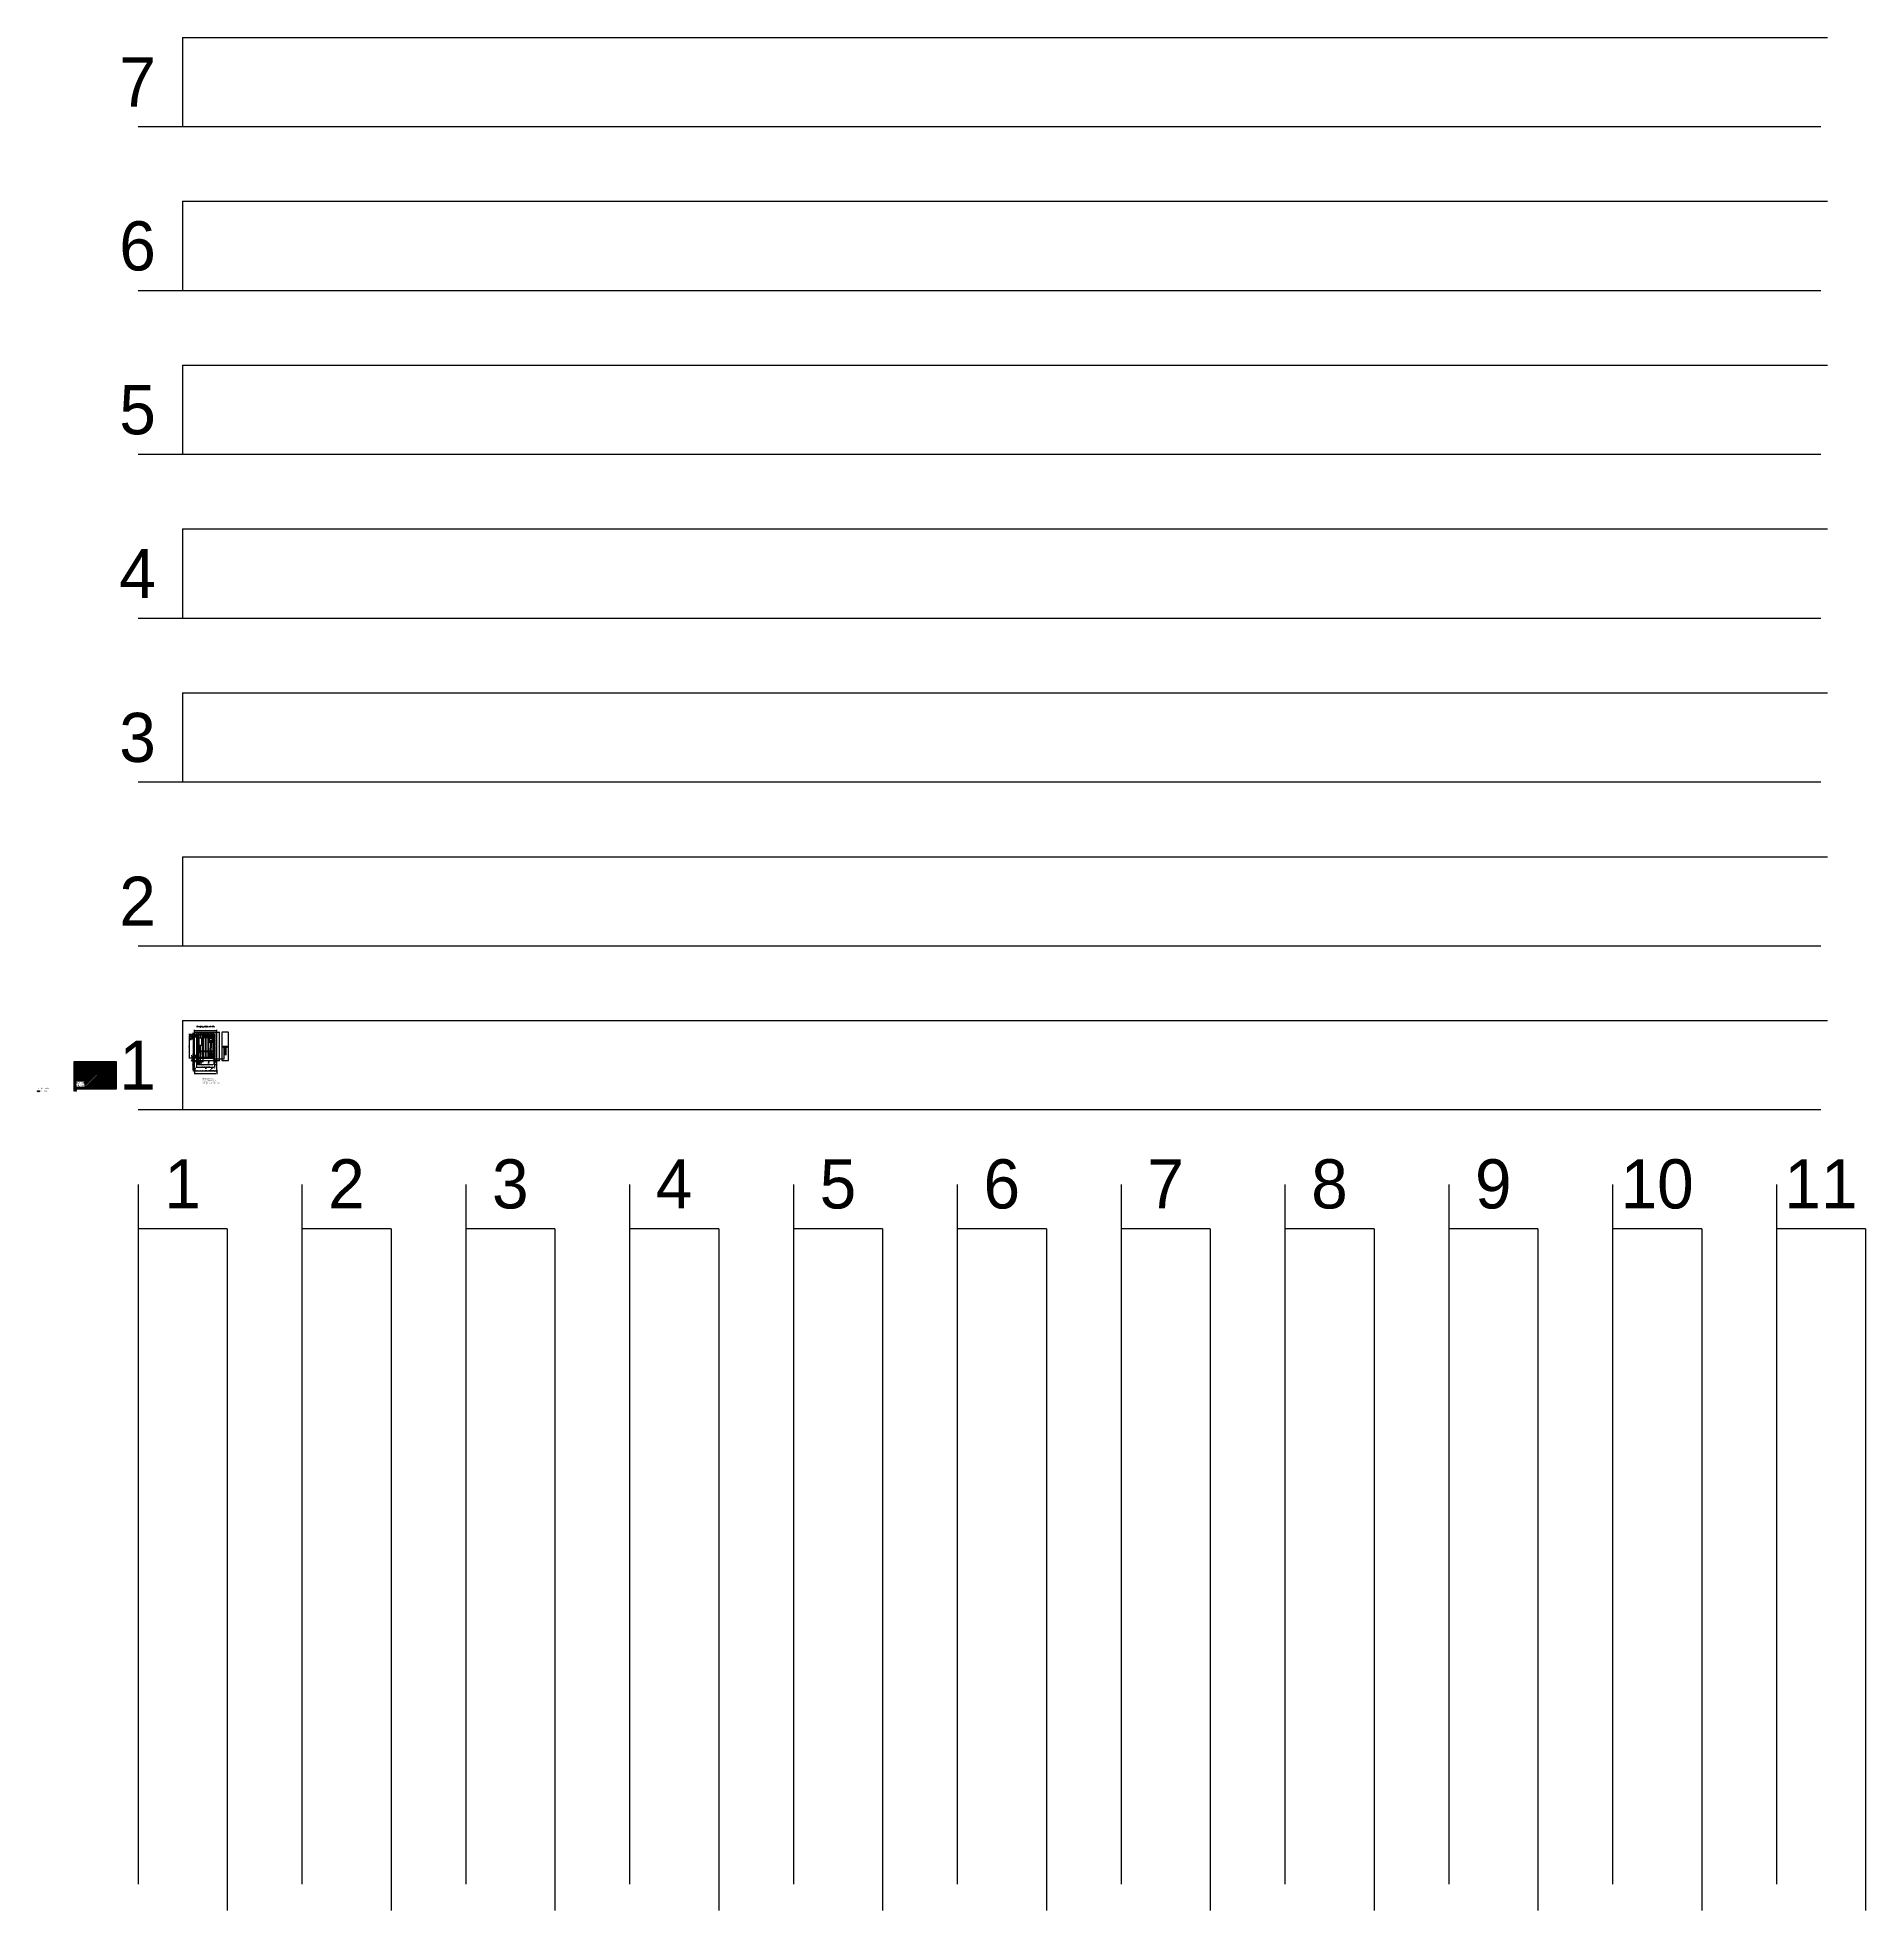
# Model space of a CAD drawing. Header units: millimetres. Extents: x -443 to 5136, y -2580 to 8636.
# Drawn here: x -443 to 5136, y -2580 to 3136 of the extents above; entities that cross this region are included whole.
import ezdxf
from ezdxf.enums import TextEntityAlignment as Align

# ---------------------------------------------------------------- set-up
doc = ezdxf.new("R2010")
doc.units = ezdxf.units.MM
doc.linetypes.add('DOT2', pattern=[3.125, 0, -3.125])
doc.linetypes.add('HIDDEN2', pattern=[4.6875, 3.125, -1.5625])
for name, color, linetype in [('13c', 9, 'Continuous'), ('18c', 1, 'Continuous'), ('25c', 7, 'Continuous'), ('35c', 2, 'Continuous'), ('50c', 3, 'Continuous'), ('70c', 4, 'Continuous'), ('BUITEN DIENST', 220, 'Continuous')]:
    doc.layers.add(name, color=color, linetype=linetype)
doc.layers.add('noprint', color=40, linetype='Continuous', plot=False)
doc.layers.add('VPframe', color=30, linetype='Continuous', plot=False)
doc.styles.add('ISO', font='isoplus')
doc.styles.add('ISO2S', font='isoplus', dxfattribs={"oblique": 15, "height": 2})
doc.styles.add('isoplus', font='isoplus.shx')
doc.styles.add('ITALICT', font='italict', dxfattribs={"width": 0.8})
doc.styles.add('MONO_8', font='monotxt', dxfattribs={"width": 0.8})
doc.styles.get("Standard").update_dxf_attribs({"font": 'isoplus.shx'})
doc.dimstyles.new('ISO-25', dxfattribs={"dimtxt": 2.5, "dimasz": 2.5, "dimexe": 1.25, "dimexo": 0.625, "dimtad": 1, "dimtxsty": 'Standard', "dimcen": 2.5, "dimadec": 0, "dimazin": 0, "dimtfac": 1, "dimtmove": 0, "dimatfit": 3, "dimfxl": 1, "dimarcsym": 0})

# ---------------------------------------------------------------- blocks, each defined once
blk = doc.blocks.new('knooppunt')
at = {"linetype": 'Continuous', "const_width": 0.7}
blk.add_lwpolyline([(-0.35, 0, 1), (0.35, 0, 1)], format="xyb", close=True, dxfattribs=at)
blk = doc.blocks.new('zekering')
at = {"color": 7, "linetype": 'Continuous'}
blk.add_lwpolyline([(3, -1), (-3, -1), (-3, 1), (3, 1)], close=True, dxfattribs=at)
at = {"color": 7, "style": 'isoplus', "oblique": 15}
blk.add_attdef('SNAME', text='', height=1.8, dxfattribs=at).set_placement((0, 2.5), align=Align.MIDDLE)
at = {"color": 7, "style": 'isoplus'}
blk.add_attdef('W', text='', height=1.8, dxfattribs=at).set_placement((0, -2.5), align=Align.MIDDLE)
blk = doc.blocks.new('paginalayout')
at = {"layer": 'BUITEN DIENST', "linetype": 'Continuous'}
h = blk.add_hatch(dxfattribs=at)
h.set_pattern_fill('ANSI31', color=256, scale=25)
h.set_pattern_definition([(45, (0, 0), (-2.20971, 2.20971), [])])
h.paths.add_polyline_path([(-332, -72), (-202, -72), (-202, 10), (-332, 10)])
h.paths.add_polyline_path([(-326, -48), (-298, -48), (-298, -68), (-326, -68)], flags=16)
at = {"layer": '13c', "linetype": 'Continuous'}
blk.add_line((-332, -72), (-332, -80), dxfattribs=at)
at = {"layer": '18c', "linetype": 'HIDDEN2'}
blk.add_line((-332, -72), (-330, -80), dxfattribs=at)
at = {"layer": '25c', "linetype": 'Continuous'}
blk.add_line((-332, -72), (-328, -80), dxfattribs=at)
at = {"layer": '35c'}
blk.add_line((-332, -72), (-324, -76), dxfattribs=at)
at = {"layer": '50c'}
blk.add_line((-332, -72), (-324, -80), dxfattribs=at)
at = {"layer": '70c', "linetype": 'DOT2'}
blk.add_line((-332, -72), (-324, -74), dxfattribs=at)
at = {"layer": 'BUITEN DIENST', "linetype": 'Continuous'}
for points in [[(-332, -72), (-202, -72), (-202, 10), (-332, 10)], [(-326, -48), (-298, -48), (-298, -68), (-326, -68)]]:
    blk.add_lwpolyline(points, close=True, dxfattribs=at)
at = {"layer": 'noprint'}
for p, q in [((0, 3136), (0, 2864)), ((-136, 2864), (5000, 2864)), ((0, 2636), (0, 2364)), ((-136, 2364), (5000, 2364)), ((0, 2136), (0, 1864)), ((-136, 1864), (5000, 1864)), ((0, 1636), (0, 1364)), ((-136, 1364), (5000, 1364)), ((0, 1136), (0, 864)), ((-136, 864), (5000, 864)), ((0, 636), (0, 364)), ((-136, 364), (5000, 364)), ((0, 136), (0, -136)), ((-136, -136), (5000, -136)), ((-136, -364), (-136, -2500)), ((364, -364), (364, -2500)), ((864, -364), (864, -2500)), ((1364, -364), (1364, -2500)), ((1864, -364), (1864, -2500)), ((2364, -364), (2364, -2500)), ((2864, -364), (2864, -2500)), ((3364, -364), (3364, -2500)), ((3864, -364), (3864, -2500)), ((4364, -364), (4364, -2500)), ((4864, -364), (4864, -2500)), ((136, -500), (-136, -500)), ((636, -500), (364, -500)), ((1136, -500), (864, -500)), ((1636, -500), (1364, -500)), ((2136, -500), (1864, -500)), ((2636, -500), (2364, -500)), ((3136, -500), (2864, -500)), ((3636, -500), (3364, -500)), ((4136, -500), (3864, -500)), ((4636, -500), (4364, -500)), ((5136, -500), (4864, -500))]:
    blk.add_line(p, q, dxfattribs=at)
at = {"layer": 'noprint', "linetype": 'Continuous'}
for p, q in [((0, 3136), (190, 3136)), ((190, 3136), (400, 3136)), ((400, 3136), (610, 3136)), ((610, 3136), (820, 3136)), ((820, 3136), (1030, 3136)), ((1030, 3136), (1240, 3136)), ((1240, 3136), (1450, 3136)), ((1450, 3136), (1660, 3136)), ((1660, 3136), (1870, 3136)), ((1870, 3136), (2080, 3136)), ((2080, 3136), (2290, 3136)), ((2290, 3136), (2500, 3136)), ((2500, 3136), (2710, 3136)), ((2710, 3136), (2920, 3136)), ((2920, 3136), (3130, 3136)), ((3130, 3136), (3340, 3136)), ((3340, 3136), (3550, 3136)), ((3550, 3136), (3760, 3136)), ((3760, 3136), (3970, 3136)), ((3970, 3136), (4180, 3136)), ((4180, 3136), (4390, 3136)), ((4390, 3136), (4600, 3136)), ((4600, 3136), (4810, 3136)), ((4810, 3136), (5020, 3136)), ((0, 2636), (190, 2636)), ((190, 2636), (400, 2636)), ((400, 2636), (610, 2636)), ((610, 2636), (820, 2636)), ((820, 2636), (1030, 2636)), ((1030, 2636), (1240, 2636)), ((1240, 2636), (1450, 2636)), ((1450, 2636), (1660, 2636)), ((1660, 2636), (1870, 2636)), ((1870, 2636), (2080, 2636)), ((2080, 2636), (2290, 2636)), ((2290, 2636), (2500, 2636)), ((2500, 2636), (2710, 2636)), ((2710, 2636), (2920, 2636)), ((2920, 2636), (3130, 2636)), ((3130, 2636), (3340, 2636)), ((3340, 2636), (3550, 2636)), ((3550, 2636), (3760, 2636)), ((3760, 2636), (3970, 2636)), ((3970, 2636), (4180, 2636)), ((4180, 2636), (4390, 2636)), ((4390, 2636), (4600, 2636)), ((4600, 2636), (4810, 2636)), ((4810, 2636), (5020, 2636)), ((0, 2136), (190, 2136)), ((190, 2136), (400, 2136)), ((400, 2136), (610, 2136)), ((610, 2136), (820, 2136)), ((820, 2136), (1030, 2136)), ((1030, 2136), (1240, 2136)), ((1240, 2136), (1450, 2136)), ((1450, 2136), (1660, 2136)), ((1660, 2136), (1870, 2136)), ((1870, 2136), (2080, 2136)), ((2080, 2136), (2290, 2136)), ((2290, 2136), (2500, 2136)), ((2500, 2136), (2710, 2136)), ((2710, 2136), (2920, 2136)), ((2920, 2136), (3130, 2136)), ((3130, 2136), (3340, 2136)), ((3340, 2136), (3550, 2136)), ((3550, 2136), (3760, 2136)), ((3760, 2136), (3970, 2136)), ((3970, 2136), (4180, 2136)), ((4180, 2136), (4390, 2136)), ((4390, 2136), (4600, 2136)), ((4600, 2136), (4810, 2136)), ((4810, 2136), (5020, 2136)), ((0, 1636), (190, 1636)), ((190, 1636), (400, 1636)), ((400, 1636), (610, 1636)), ((610, 1636), (820, 1636)), ((820, 1636), (1030, 1636)), ((1030, 1636), (1240, 1636)), ((1240, 1636), (1450, 1636)), ((1450, 1636), (1660, 1636)), ((1660, 1636), (1870, 1636)), ((1870, 1636), (2080, 1636)), ((2080, 1636), (2290, 1636)), ((2290, 1636), (2500, 1636)), ((2500, 1636), (2710, 1636)), ((2710, 1636), (2920, 1636)), ((2920, 1636), (3130, 1636)), ((3130, 1636), (3340, 1636)), ((3340, 1636), (3550, 1636)), ((3550, 1636), (3760, 1636)), ((3760, 1636), (3970, 1636)), ((3970, 1636), (4180, 1636)), ((4180, 1636), (4390, 1636)), ((4390, 1636), (4600, 1636)), ((4600, 1636), (4810, 1636)), ((4810, 1636), (5020, 1636)), ((0, 1136), (190, 1136)), ((190, 1136), (400, 1136)), ((400, 1136), (610, 1136)), ((610, 1136), (820, 1136)), ((820, 1136), (1030, 1136)), ((1030, 1136), (1240, 1136)), ((1240, 1136), (1450, 1136)), ((1450, 1136), (1660, 1136)), ((1660, 1136), (1870, 1136)), ((1870, 1136), (2080, 1136)), ((2080, 1136), (2290, 1136)), ((2290, 1136), (2500, 1136)), ((2500, 1136), (2710, 1136)), ((2710, 1136), (2920, 1136)), ((2920, 1136), (3130, 1136)), ((3130, 1136), (3340, 1136)), ((3340, 1136), (3550, 1136)), ((3550, 1136), (3760, 1136)), ((3760, 1136), (3970, 1136)), ((3970, 1136), (4180, 1136)), ((4180, 1136), (4390, 1136)), ((4390, 1136), (4600, 1136)), ((4600, 1136), (4810, 1136)), ((4810, 1136), (5020, 1136)), ((0, 636), (190, 636)), ((190, 636), (400, 636)), ((400, 636), (610, 636)), ((610, 636), (820, 636)), ((820, 636), (1030, 636)), ((1030, 636), (1240, 636)), ((1240, 636), (1450, 636)), ((1450, 636), (1660, 636)), ((1660, 636), (1870, 636)), ((1870, 636), (2080, 636)), ((2080, 636), (2290, 636)), ((2290, 636), (2500, 636)), ((2500, 636), (2710, 636)), ((2710, 636), (2920, 636)), ((2920, 636), (3130, 636)), ((3130, 636), (3340, 636)), ((3340, 636), (3550, 636)), ((3550, 636), (3760, 636)), ((3760, 636), (3970, 636)), ((3970, 636), (4180, 636)), ((4180, 636), (4390, 636)), ((4390, 636), (4600, 636)), ((4600, 636), (4810, 636)), ((4810, 636), (5020, 636)), ((0, 136), (190, 136)), ((190, 136), (400, 136)), ((400, 136), (610, 136)), ((610, 136), (820, 136)), ((820, 136), (1030, 136)), ((1030, 136), (1240, 136)), ((1240, 136), (1450, 136)), ((1450, 136), (1660, 136)), ((1660, 136), (1870, 136)), ((1870, 136), (2080, 136)), ((2080, 136), (2290, 136)), ((2290, 136), (2500, 136)), ((2500, 136), (2710, 136)), ((2710, 136), (2920, 136)), ((2920, 136), (3130, 136)), ((3130, 136), (3340, 136)), ((3340, 136), (3550, 136)), ((3550, 136), (3760, 136)), ((3760, 136), (3970, 136)), ((3970, 136), (4180, 136)), ((4180, 136), (4390, 136)), ((4390, 136), (4600, 136)), ((4600, 136), (4810, 136)), ((4810, 136), (5020, 136)), ((136, -500), (136, -690)), ((636, -500), (636, -690)), ((1136, -500), (1136, -690)), ((1636, -500), (1636, -690)), ((2136, -500), (2136, -690)), ((2636, -500), (2636, -690)), ((3136, -500), (3136, -690)), ((3636, -500), (3636, -690)), ((4136, -500), (4136, -690)), ((4636, -500), (4636, -690)), ((5136, -500), (5136, -690)), ((136, -690), (136, -900)), ((636, -690), (636, -900)), ((1136, -690), (1136, -900)), ((1636, -690), (1636, -900)), ((2136, -690), (2136, -900)), ((2636, -690), (2636, -900)), ((3136, -690), (3136, -900)), ((3636, -690), (3636, -900)), ((4136, -690), (4136, -900)), ((4636, -690), (4636, -900)), ((5136, -690), (5136, -900)), ((136, -900), (136, -1110)), ((636, -900), (636, -1110)), ((1136, -900), (1136, -1110)), ((1636, -900), (1636, -1110)), ((2136, -900), (2136, -1110)), ((2636, -900), (2636, -1110)), ((3136, -900), (3136, -1110)), ((3636, -900), (3636, -1110)), ((4136, -900), (4136, -1110)), ((4636, -900), (4636, -1110)), ((5136, -900), (5136, -1110)), ((136, -1110), (136, -1320)), ((636, -1110), (636, -1320)), ((1136, -1110), (1136, -1320)), ((1636, -1110), (1636, -1320)), ((2136, -1110), (2136, -1320)), ((2636, -1110), (2636, -1320)), ((3136, -1110), (3136, -1320)), ((3636, -1110), (3636, -1320)), ((4136, -1110), (4136, -1320)), ((4636, -1110), (4636, -1320)), ((5136, -1110), (5136, -1320)), ((136, -1320), (136, -1530)), ((636, -1320), (636, -1530)), ((1136, -1320), (1136, -1530)), ((1636, -1320), (1636, -1530)), ((2136, -1320), (2136, -1530)), ((2636, -1320), (2636, -1530)), ((3136, -1320), (3136, -1530)), ((3636, -1320), (3636, -1530)), ((4136, -1320), (4136, -1530)), ((4636, -1320), (4636, -1530)), ((5136, -1320), (5136, -1530)), ((136, -1530), (136, -1740)), ((636, -1530), (636, -1740)), ((1136, -1530), (1136, -1740)), ((1636, -1530), (1636, -1740)), ((2136, -1530), (2136, -1740)), ((2636, -1530), (2636, -1740)), ((3136, -1530), (3136, -1740)), ((3636, -1530), (3636, -1740)), ((4136, -1530), (4136, -1740)), ((4636, -1530), (4636, -1740)), ((5136, -1530), (5136, -1740)), ((136, -1740), (136, -1950)), ((636, -1740), (636, -1950)), ((1136, -1740), (1136, -1950)), ((1636, -1740), (1636, -1950)), ((2136, -1740), (2136, -1950)), ((2636, -1740), (2636, -1950)), ((3136, -1740), (3136, -1950)), ((3636, -1740), (3636, -1950)), ((4136, -1740), (4136, -1950)), ((4636, -1740), (4636, -1950)), ((5136, -1740), (5136, -1950)), ((136, -1950), (136, -2160)), ((636, -1950), (636, -2160)), ((1136, -1950), (1136, -2160)), ((1636, -1950), (1636, -2160)), ((2136, -1950), (2136, -2160)), ((2636, -1950), (2636, -2160)), ((3136, -1950), (3136, -2160)), ((3636, -1950), (3636, -2160)), ((4136, -1950), (4136, -2160)), ((4636, -1950), (4636, -2160)), ((5136, -1950), (5136, -2160)), ((136, -2160), (136, -2370)), ((636, -2160), (636, -2370)), ((1136, -2160), (1136, -2370)), ((1636, -2160), (1636, -2370)), ((2136, -2160), (2136, -2370)), ((2636, -2160), (2636, -2370)), ((3136, -2160), (3136, -2370)), ((3636, -2160), (3636, -2370)), ((4136, -2160), (4136, -2370)), ((4636, -2160), (4636, -2370)), ((5136, -2160), (5136, -2370)), ((136, -2370), (136, -2580)), ((636, -2370), (636, -2580)), ((1136, -2370), (1136, -2580)), ((1636, -2370), (1636, -2580)), ((2136, -2370), (2136, -2580)), ((2636, -2370), (2636, -2580)), ((3136, -2370), (3136, -2580)), ((3636, -2370), (3636, -2580)), ((4136, -2370), (4136, -2580)), ((4636, -2370), (4636, -2580)), ((5136, -2370), (5136, -2580))]:
    blk.add_line(p, q, dxfattribs=at)
at = {"layer": 'VPframe', "linetype": 'Continuous'}
blk.add_line((-332, -72), (-326, -80), dxfattribs=at)
at = {"color": 7, "linetype": 'Continuous'}
blk.add_blockref('zekering', (-440, -80), dxfattribs=at).add_auto_attribs({'SNAME': '1', 'W': '1,6A'})
blk.add_blockref('knooppunt', (-440, -72), dxfattribs=at)
for s, p in [('zekering.dwg', (-432, -80)), ('knooppunt.dwg', (-432, -72))]:
    blk.add_text(s, height=2.5, dxfattribs=at).set_placement(p)
at = {"layer": 'BUITEN DIENST', "linetype": 'Continuous', "style": 'ISO2S'}
for s, p in [('BUITEN', (-312, -54)), ('DIENST', (-312, -62))]:
    blk.add_text(s, height=5, dxfattribs=at).set_placement(p, align=Align.MIDDLE_CENTER)
at = {"layer": 'noprint'}
for s, p in [('7', (-137.5, 3000)), ('6', (-137.5, 2500)), ('5', (-137.5, 2000)), ('4', (-137.5, 1500)), ('3', (-137.5, 1000)), ('2', (-137.5, 500)), ('1', (-137.5, 0)), ('2', (500, -362.5)), ('3', (1000, -362.5)), ('6', (2500, -362.5)), ('8', (3500, -362.5)), ('9', (4000, -362.5)), ('10', (4500, -362.5)), ('1', (0, -362.5)), ('4', (1500, -362.5)), ('5', (2000, -362.5)), ('7', (3000, -362.5)), ('11', (5000, -362.5))]:
    blk.add_text(s, height=150, dxfattribs=at).set_placement(p, align=Align.MIDDLE_CENTER)
blk = doc.blocks.new('*D53')
at = {"color": 0, "lineweight": -2, "transparency": 16777216}
for p, q in [((-9, 78.6), (-9, 86.2)), ((-6.5, 85), (56.5, 85)), ((59, 78.6), (59, 86.2))]:
    blk.add_line(p, q, dxfattribs=at)
at = {"color": 0, "transparency": 16777216}
for points in [[(-6.5, 85.4), (-6.5, 84.6), (-9, 85)], [(56.5, 85.4), (56.5, 84.6), (59, 85)]]:
    blk.add_solid(points, dxfattribs=at)
at = {"layer": 'Defpoints', "color": 0, "transparency": 16777216}
for p in [(-9, 78), (59, 85), (59, 78)]:
    blk.add_point(p, dxfattribs=at)
at = {"color": 0, "transparency": 16777216, "insert": (25, 86.9), "char_height": 2.5, "attachment_point": 5}
blk.add_mtext('680', dxfattribs=at)
blk = doc.blocks.new('*D56')
at = {"color": 0, "lineweight": -2, "transparency": 16777216}
for p, q in [((-6.4, -7), (-14.2, -7)), ((-6.4, -38), (-14.2, -38)), ((-13, -35.5), (-13, -9.5))]:
    blk.add_line(p, q, dxfattribs=at)
at = {"color": 0, "transparency": 16777216}
for points in [[(-13.4, -9.5), (-12.6, -9.5), (-13, -7)], [(-13.4, -35.5), (-12.6, -35.5), (-13, -38)]]:
    blk.add_solid(points, dxfattribs=at)
at = {"layer": 'Defpoints', "color": 0, "transparency": 16777216}
for p in [(-13, -7), (-5.8, -7), (-5.8, -38)]:
    blk.add_point(p, dxfattribs=at)
at = {"color": 0, "transparency": 16777216, "insert": (-14.9, -22.5), "char_height": 2.5, "attachment_point": 5, "rotation": 90}
blk.add_mtext('310', dxfattribs=at)
blk = doc.blocks.new('*D57')
at = {"color": 0, "lineweight": -2, "transparency": 16777216}
for p, q in [((-9, -38.9), (-9, -48.3)), ((-6.5, -47), (56.5, -47)), ((59, -38.9), (59, -48.3))]:
    blk.add_line(p, q, dxfattribs=at)
at = {"color": 0, "transparency": 16777216}
for points in [[(-6.5, -46.6), (-6.5, -47.4), (-9, -47)], [(56.5, -46.6), (56.5, -47.4), (59, -47)]]:
    blk.add_solid(points, dxfattribs=at)
at = {"layer": 'Defpoints', "color": 0, "transparency": 16777216}
for p in [(-9, -38.2), (59, -38.2), (59, -47)]:
    blk.add_point(p, dxfattribs=at)
at = {"color": 0, "transparency": 16777216, "insert": (25, -45.1), "char_height": 2.5, "attachment_point": 5}
blk.add_mtext('68', dxfattribs=at)
blk = doc.blocks.new('*D58')
at = {"color": 0, "lineweight": -2, "transparency": 16777216}
for p, q in [((-0.6, 72), (-14.2, 72)), ((-0.6, 68), (-14.2, 68)), ((-13, 74.5), (-13, 77)), ((-13, 72), (-13, 68)), ((-13, 65.5), (-13, 58.4))]:
    blk.add_line(p, q, dxfattribs=at)
at = {"color": 0, "transparency": 16777216}
for points in [[(-13.4, 74.5), (-12.6, 74.5), (-13, 72)], [(-13.4, 65.5), (-12.6, 65.5), (-13, 68)]]:
    blk.add_solid(points, dxfattribs=at)
at = {"layer": 'Defpoints', "color": 0, "transparency": 16777216}
for p in [(-13, 68), (0, 72), (0, 68)]:
    blk.add_point(p, dxfattribs=at)
at = {"color": 0, "transparency": 16777216, "insert": (-14.9, 60.7), "char_height": 2.5, "attachment_point": 5, "rotation": 90}
blk.add_mtext('40', dxfattribs=at)
blk = doc.blocks.new('*D59')
at = {"color": 0, "lineweight": -2, "transparency": 16777216}
for p, q in [((-0.6, 68), (-18.2, 68)), ((-0.6, 66), (-18.2, 66)), ((-17, 70.5), (-17, 73)), ((-17, 68), (-17, 66)), ((-17, 63.5), (-17, 56.7))]:
    blk.add_line(p, q, dxfattribs=at)
at = {"color": 0, "transparency": 16777216}
for points in [[(-17.4, 70.5), (-16.6, 70.5), (-17, 68)], [(-17.4, 63.5), (-16.6, 63.5), (-17, 66)]]:
    blk.add_solid(points, dxfattribs=at)
at = {"layer": 'Defpoints', "color": 0, "transparency": 16777216}
for p in [(-17, 66), (0, 68), (0, 66)]:
    blk.add_point(p, dxfattribs=at)
at = {"color": 0, "transparency": 16777216, "insert": (-18.9, 58.8), "char_height": 2.5, "attachment_point": 5, "rotation": 90}
blk.add_mtext('20', dxfattribs=at)
blk = doc.blocks.new('*D60')
at = {"color": 0, "lineweight": -2, "transparency": 16777216}
for p, q in [((-0.6, 66), (-22.2, 66)), ((-0.6, 64), (-22.2, 64)), ((-21, 68.5), (-21, 71)), ((-21, 66), (-21, 64)), ((-21, 61.5), (-21, 54.7))]:
    blk.add_line(p, q, dxfattribs=at)
at = {"color": 0, "transparency": 16777216}
for points in [[(-21.4, 68.5), (-20.6, 68.5), (-21, 66)], [(-21.4, 61.5), (-20.6, 61.5), (-21, 64)]]:
    blk.add_solid(points, dxfattribs=at)
at = {"layer": 'Defpoints', "color": 0, "transparency": 16777216}
for p in [(-21, 64), (0, 66), (0, 64)]:
    blk.add_point(p, dxfattribs=at)
at = {"color": 0, "transparency": 16777216, "insert": (-22.9, 56.8), "char_height": 2.5, "attachment_point": 5, "rotation": 90}
blk.add_mtext('20', dxfattribs=at)
blk = doc.blocks.new('*D61')
at = {"color": 0, "lineweight": -2, "transparency": 16777216}
for p, q in [((-0.6, 64), (-14.2, 64)), ((-13, 61.5), (-13, 10.5)), ((-0.6, 8), (-14.2, 8))]:
    blk.add_line(p, q, dxfattribs=at)
at = {"color": 0, "transparency": 16777216}
for points in [[(-13.4, 61.5), (-12.6, 61.5), (-13, 64)], [(-13.4, 10.5), (-12.6, 10.5), (-13, 8)]]:
    blk.add_solid(points, dxfattribs=at)
at = {"layer": 'Defpoints', "color": 0, "transparency": 16777216}
for p in [(0, 64), (-13, 8), (0, 8)]:
    blk.add_point(p, dxfattribs=at)
at = {"color": 0, "transparency": 16777216, "insert": (-15, 36), "char_height": 2.5, "attachment_point": 5, "rotation": 90}
blk.add_mtext('560', dxfattribs=at)
blk = doc.blocks.new('*D62')
at = {"color": 0, "lineweight": -2, "transparency": 16777216}
for p, q in [((-0.6, 8), (-14.2, 8)), ((-0.6, 4), (-14.2, 4)), ((-13, 10.5), (-13, 13)), ((-13, 8), (-13, 4)), ((-13, 1.5), (-13, -5.6))]:
    blk.add_line(p, q, dxfattribs=at)
at = {"color": 0, "transparency": 16777216}
for points in [[(-13.4, 10.5), (-12.6, 10.5), (-13, 8)], [(-13.4, 1.5), (-12.6, 1.5), (-13, 4)]]:
    blk.add_solid(points, dxfattribs=at)
at = {"layer": 'Defpoints', "color": 0, "transparency": 16777216}
for p in [(-13, 4), (0, 8), (0, 4)]:
    blk.add_point(p, dxfattribs=at)
at = {"color": 0, "transparency": 16777216, "insert": (-14.9, -3.3), "char_height": 2.5, "attachment_point": 5, "rotation": 90}
blk.add_mtext('40', dxfattribs=at)
blk = doc.blocks.new('*D63')
at = {"color": 0, "lineweight": -2, "transparency": 16777216}
for p, q in [((-0.6, 4), (-18.2, 4)), ((-17, 6.5), (-17, 9)), ((-17, 4), (-17, 0)), ((-0.6, 0), (-18.2, 0)), ((-17, -2.5), (-17, -9.6))]:
    blk.add_line(p, q, dxfattribs=at)
at = {"color": 0, "transparency": 16777216}
for points in [[(-17.4, 6.5), (-16.6, 6.5), (-17, 4)], [(-17.4, -2.5), (-16.6, -2.5), (-17, 0)]]:
    blk.add_solid(points, dxfattribs=at)
at = {"layer": 'Defpoints', "color": 0, "transparency": 16777216}
for p in [(0, 4), (0, 0), (-17, 0)]:
    blk.add_point(p, dxfattribs=at)
at = {"color": 0, "transparency": 16777216, "insert": (-18.9, -7.3), "char_height": 2.5, "attachment_point": 5, "rotation": 90}
blk.add_mtext('40', dxfattribs=at)
blk = doc.blocks.new('*D64')
at = {"color": 0, "lineweight": -2, "transparency": 16777216}
for p, q in [((-2.5, -11), (-9.8, -11)), ((0, -0.6), (0, -12.3)), ((2, -11), (0, -11)), ((2, -0.6), (2, -12.3)), ((4.5, -11), (7, -11))]:
    blk.add_line(p, q, dxfattribs=at)
at = {"color": 0, "transparency": 16777216}
for points in [[(-2.5, -10.6), (-2.5, -11.4), (0, -11)], [(4.5, -10.6), (4.5, -11.4), (2, -11)]]:
    blk.add_solid(points, dxfattribs=at)
at = {"layer": 'Defpoints', "color": 0, "transparency": 16777216}
for p in [(0, 0), (2, 0), (2, -11)]:
    blk.add_point(p, dxfattribs=at)
at = {"color": 0, "transparency": 16777216, "insert": (-7.6, -9.1), "char_height": 2.5, "attachment_point": 5}
blk.add_mtext('20', dxfattribs=at)
blk = doc.blocks.new('*D65')
at = {"color": 0, "lineweight": -2, "transparency": 16777216}
for p, q in [((-0.5, -15), (-3, -15)), ((2, -0.6), (2, -16.3)), ((2, -15), (8, -15)), ((8, -0.6), (8, -16.3)), ((10.5, -15), (13, -15))]:
    blk.add_line(p, q, dxfattribs=at)
at = {"color": 0, "transparency": 16777216}
for points in [[(-0.5, -14.6), (-0.5, -15.4), (2, -15)], [(10.5, -14.6), (10.5, -15.4), (8, -15)]]:
    blk.add_solid(points, dxfattribs=at)
at = {"layer": 'Defpoints', "color": 0, "transparency": 16777216}
for p in [(2, 0), (8, 0), (8, -15)]:
    blk.add_point(p, dxfattribs=at)
at = {"color": 0, "transparency": 16777216, "insert": (5, -13.1), "char_height": 2.5, "attachment_point": 5}
blk.add_mtext('60', dxfattribs=at)
blk = doc.blocks.new('*D66')
at = {"color": 0, "lineweight": -2, "transparency": 16777216}
for p, q in [((9, -0.6), (9, -12.2)), ((11.5, -11), (14.5, -11)), ((17, -0.6), (17, -12.2))]:
    blk.add_line(p, q, dxfattribs=at)
at = {"color": 0, "transparency": 16777216}
for points in [[(11.5, -10.6), (11.5, -11.4), (9, -11)], [(14.5, -10.6), (14.5, -11.4), (17, -11)]]:
    blk.add_solid(points, dxfattribs=at)
at = {"layer": 'Defpoints', "color": 0, "transparency": 16777216}
for p in [(9, 0), (17, 0), (17, -11)]:
    blk.add_point(p, dxfattribs=at)
at = {"color": 0, "transparency": 16777216, "insert": (13, -9.1), "char_height": 2.5, "attachment_point": 5}
blk.add_mtext('80', dxfattribs=at)
blk = doc.blocks.new('*D67')
at = {"color": 0, "lineweight": -2, "transparency": 16777216}
for p, q in [((0, -0.6), (0, -20.3)), ((2.5, -19), (47.5, -19)), ((50, -0.6), (50, -20.3))]:
    blk.add_line(p, q, dxfattribs=at)
at = {"color": 0, "transparency": 16777216}
for points in [[(2.5, -18.6), (2.5, -19.4), (0, -19)], [(47.5, -18.6), (47.5, -19.4), (50, -19)]]:
    blk.add_solid(points, dxfattribs=at)
at = {"layer": 'Defpoints', "color": 0, "transparency": 16777216}
for p in [(0, 0), (50, 0), (50, -19)]:
    blk.add_point(p, dxfattribs=at)
at = {"color": 0, "transparency": 16777216, "insert": (25, -17.1), "char_height": 2.5, "attachment_point": 5}
blk.add_mtext('500', dxfattribs=at)
blk = doc.blocks.new('*D68')
at = {"color": 0, "lineweight": -2, "transparency": 16777216}
for p, q in [((-0.6, 72), (-26.2, 72)), ((-25, 69.5), (-25, 2.5)), ((-0.6, 0), (-26.2, 0))]:
    blk.add_line(p, q, dxfattribs=at)
at = {"color": 0, "transparency": 16777216}
for points in [[(-25.4, 69.5), (-24.6, 69.5), (-25, 72)], [(-25.4, 2.5), (-24.6, 2.5), (-25, 0)]]:
    blk.add_solid(points, dxfattribs=at)
at = {"layer": 'Defpoints', "color": 0, "transparency": 16777216}
for p in [(0, 72), (0, 0), (-25, 0)]:
    blk.add_point(p, dxfattribs=at)
at = {"color": 0, "transparency": 16777216, "insert": (-26.9, 36), "char_height": 2.5, "attachment_point": 5, "rotation": 90}
blk.add_mtext('720', dxfattribs=at)
blk = doc.blocks.new('*D54')
at = {"color": 0, "lineweight": -2, "transparency": 16777216}
for p, q in [((-2.5, -1.6), (-2.5, -28.3)), ((0, -27), (50, -27)), ((52.5, -1.6), (52.5, -28.3))]:
    blk.add_line(p, q, dxfattribs=at)
at = {"color": 0, "transparency": 16777216}
for points in [[(0, -26.6), (0, -27.4), (-2.5, -27)], [(50, -26.6), (50, -27.4), (52.5, -27)]]:
    blk.add_solid(points, dxfattribs=at)
at = {"layer": 'Defpoints', "color": 0, "transparency": 16777216}
for p in [(-2.5, -1), (52.5, -1), (52.5, -27)]:
    blk.add_point(p, dxfattribs=at)
at = {"color": 0, "transparency": 16777216, "insert": (25, -24.6), "char_height": 2.5, "attachment_point": 5}
blk.add_mtext('550 Deuropening', dxfattribs=at)
blk = doc.blocks.new('*D55')
at = {"color": 0, "lineweight": -2, "transparency": 16777216}
for p, q in [((58.6, 79), (68.3, 79)), ((67, 76.5), (67, -4.5)), ((58.6, -7), (68.3, -7))]:
    blk.add_line(p, q, dxfattribs=at)
at = {"color": 0, "transparency": 16777216}
for points in [[(66.6, 76.5), (67.4, 76.5), (67, 79)], [(66.6, -4.5), (67.4, -4.5), (67, -7)]]:
    blk.add_solid(points, dxfattribs=at)
at = {"layer": 'Defpoints', "color": 0, "transparency": 16777216}
for p in [(58, 79), (58, -7), (67, -7)]:
    blk.add_point(p, dxfattribs=at)
at = {"color": 0, "transparency": 16777216, "insert": (65.1, 36), "char_height": 2.5, "attachment_point": 5, "rotation": 90}
blk.add_mtext('860', dxfattribs=at)
blk = doc.blocks.new('T_L233V1')
at = {"color": 2, "linetype": 'Continuous'}
for p, q in [((-2.8, -2.8), (2.8, 2.8)), ((-2.8, 2.8), (2.8, -2.8))]:
    blk.add_line(p, q, dxfattribs=at)
at = {"color": 7}
blk.add_circle((0, 0), 4, dxfattribs=at)
at = {"color": 1, "style": 'MONO_8', "width": 0.8, "flags": 1}
for tag, p in [('STATION', (0, 0)), ('LIJN', (0, 2)), ('GEBRUIK', (0, -2))]:
    blk.add_attdef(tag, text='', height=1.5, dxfattribs=at).set_placement(p, align=Align.MIDDLE)
at = {"color": 7, "style": 'MONO_8', "width": 0.8}
for tag, p, height in [('FT', (6, 2.5), 2), ('LNAME', (6, -1.2), 2.5)]:
    blk.add_attdef(tag, p, '', height=height, dxfattribs=at)
at = {"color": 7, "style": 'ISO'}
blk.add_attdef('W', (6, -4.5), '', height=2, dxfattribs=at)
blk = doc.blocks.new('T_SP736O')
at = {"color": 7}
for centre, radius in [((0, 0), 2.5), ((-1.5, 0), 0.5), ((1.5, 0), 0.5)]:
    blk.add_circle(centre, radius, dxfattribs=at)
at = {"color": 7, "style": 'ISO2S', "oblique": 15}
blk.add_attdef('L1', text='', height=2, dxfattribs=at).set_placement((-3, 3.1), align=Align.RIGHT)
at = {"color": 9, "style": 'MONO_8', "width": 0.8, "flags": 1}
for tag, p in [('STATION', (0, 0)), ('LIJN', (0, 2)), ('GEBRUIK', (0, -2))]:
    blk.add_attdef(tag, text='', height=1.5, dxfattribs=at).set_placement(p, align=Align.MIDDLE)
at = {"color": 7, "style": 'ISO2S', "oblique": 15}
blk.add_attdef('L2', (3, 3.1), '', height=2, dxfattribs=at)
at = {"color": 7, "style": 'MONO_8', "width": 0.8}
blk.add_attdef('SPNAME', text='', height=2.5, dxfattribs=at).set_placement((0, -5), align=Align.MIDDLE)
blk = doc.blocks.new('t_a86')
at = {"color": 3}
for p, q in [((3, 0), (-3, 0)), ((2, -1.5), (-2, -1.5)), ((1, -3), (-1, -3))]:
    blk.add_line(p, q, dxfattribs=at)
at = {"color": 9, "style": 'MONO_8', "width": 0.8, "flags": 1}
for tag, p in [('STATION', (0, 0)), ('LIJN', (0, 2)), ('GEBRUIK', (0, -2))]:
    blk.add_attdef(tag, text='', height=1.5, dxfattribs=at).set_placement(p, align=Align.MIDDLE)
at = {"color": 7, "style": 'MONO_8', "width": 0.8}
blk.add_attdef('ANAME', (1, 0.75), '', height=2.5, dxfattribs=at)
blk = doc.blocks.new('*U52')
at = {"linetype": 'Continuous'}
h = blk.add_hatch(dxfattribs=at)
h.set_pattern_fill('ANSI31', color=256, scale=0.25)
h.set_pattern_definition([(45, (-191, -479), (-0.561266, 0.561266), [])])
edge = h.paths.add_edge_path()
edge.add_line((15, 11), (19, 11))
edge.add_line((19, 11), (19, 63))
edge.add_line((19, 63), (47, 63))
edge.add_line((47, 63), (47, 13))
edge.add_line((47, 13), (51, 13))
edge.add_line((51, 13), (51, 66))
edge.add_line((51, 66), (15, 66))
edge.add_line((15, 66), (15, 62))
edge.add_line((15, 62), (15, 11))
edge.add_line((15, 11), (19, 11))
h = blk.add_hatch()
h.set_pattern_fill('AR-SAND', color=9, scale=0.5, angle=90, style=0)
h.set_pattern_definition([(127.5, (-41, -159), (-24.4707, -0.8), [0, -19.304, 0, -21.59, 0, -20.6375]), (97.5, (-41, -159), (-35.841, 22.476), [0, -10.414, 0, -17.399, 0, -6.6675]), (57.5, (-41, -174.62), (-0.0719, 39.5496), [0, -6.35, 0, -22.86, 0, -29.845]), (47.5, (-41, -174.62), (-11.1465, 38.178), [0, -3.175, 0, -14.986, 0, -17.145])])
h.paths.add_polyline_path([(-9, -7), (-9, -38.245), (-4.417, -37.249), (-3.946, -38.002), (-2.259, -38.002), (1.871, -37.486), (3.743, -38.002), (7.153, -38.002), (9.347, -37.486), (11.412, -38.002), (15.677, -38.002), (17.178, -37.367), (19.136, -38.002), (23.268, -38.002), (24.891, -37.249), (27.098, -38.002), (31.684, -38.002), (33.79, -37.012), (34.087, -38.002), (35.563, -38.002), (36.756, -37.249), (40.316, -37.486), (41.607, -38.002), (42.77, -38.002), (45.774, -37.13), (49.927, -37.486), (51.079, -38.002), (54.981, -38.002), (55.979, -37.367), (59, -37.367), (59, -7)])
h.paths.add_polyline_path([(47.762, -33.925), (56.736, -31.05), (56.484, -27.824), (47.51, -30.699)], flags=24)
at = {"color": 2}
for p, q in [((-9, -43), (-9, 78)), ((-8, 79), (58, 79)), ((-2.5, 73), (-2.5, -1)), ((52.5, 73), (-2.5, 73)), ((52.5, 73), (52.5, -1)), ((59, -43), (59, 78)), ((-9.876, -38.435), (-4.417, -37.249)), ((-9, -7), (59, -7)), ((-4.417, -37.249), (-3.824, -38.198)), ((-3.824, -38.198), (1.871, -37.486)), ((52.5, -1), (-2.5, -1)), ((1.871, -37.486), (5.312, -38.435)), ((5.312, -38.435), (9.347, -37.486)), ((9.347, -37.486), (14.093, -38.672)), ((14.093, -38.672), (17.178, -37.367)), ((17.178, -37.367), (21.568, -38.791)), ((21.568, -38.791), (24.891, -37.249)), ((24.891, -37.249), (29.756, -38.909)), ((29.756, -38.909), (33.79, -37.012)), ((33.79, -37.012), (34.146, -38.198)), ((34.146, -38.198), (34.502, -38.672)), ((34.502, -38.672), (36.756, -37.249)), ((36.756, -37.249), (40.316, -37.486)), ((40.316, -37.486), (42.096, -38.198)), ((42.096, -38.198), (45.774, -37.13)), ((45.774, -37.13), (49.927, -37.486)), ((49.927, -37.486), (53.368, -39.028)), ((53.368, -39.028), (55.979, -37.367)), ((55.979, -37.367), (60.25, -37.367)), ((60.25, -37.367), (60.844, -38.909))]:
    blk.add_line(p, q, dxfattribs=at)
at = {"color": 9, "linetype": 'HIDDEN2'}
for p, q in [((-8.5, -6.5), (-8.5, 78)), ((-8, 78.5), (58, 78.5)), ((58.5, -6.5), (58.5, 78)), ((-8.5, -6.5), (58.5, -6.5))]:
    blk.add_line(p, q, dxfattribs=at)
at = {"color": 1}
for p, q in [((0, 72), (0, 63)), ((22.676, 72), (0, 72)), ((0, 63.6), (0, 66)), ((0, 64), (0, 0)), ((2, 72), (2, 4)), ((8, 70), (2, 70)), ((8, 72), (8, 62)), ((10, 72), (10, 62)), ((16, 70), (10, 70)), ((16, 72), (16, 66)), ((18, 72), (18, 66)), ((21.806, 70), (18, 70)), ((24, 66.76), (24, 66)), ((24, 63), (24, 12)), ((26, 66.76), (26, 66)), ((26, 63), (26, 12)), ((50, 72), (27.324, 72)), ((32, 70), (28.194, 70)), ((32, 72), (32, 66)), ((32, 63), (32, 0)), ((34, 72), (34, 66)), ((40, 70), (34, 70)), ((34, 63), (34, 0)), ((40, 72), (40, 66)), ((40, 63), (40, 62)), ((42, 72), (42, 66)), ((48, 70), (42, 70)), ((42, 63), (42, 62)), ((48, 72), (48, 66)), ((50, 72), (50, 66)), ((2, 0), (0, 0)), ((2, 0), (0, 0)), ((5, 22), (2, 22)), ((5, 19), (2, 19)), ((2, 4), (2, 0)), ((8, 2), (2, 2)), ((5, 22), (8, 22)), ((5, 19), (8, 19)), ((8, 16), (8, 39)), ((8, 16), (8, 12)), ((8, 12), (8, 4)), ((10, 16), (10, 39)), ((13, 22), (10, 22)), ((13, 19), (10, 19)), ((10, 16), (10, 12)), ((10, 12), (10, 4)), ((16, 2), (10, 2)), ((15, 22), (13, 22)), ((15, 19), (13, 19)), ((16, 11), (16, 4)), ((18, 11), (18, 4)), ((24, 2), (18, 2)), ((24, 22), (19, 22)), ((24, 19), (19, 19)), ((24, 12), (24, 0)), ((32, 22), (26, 22)), ((32, 19), (26, 19)), ((26, 12), (26, 0)), ((32, 2), (26, 2)), ((37, 22), (34, 22)), ((37, 19), (34, 19)), ((40, 2), (34, 2)), ((37, 22), (40, 22)), ((37, 19), (40, 19)), ((40, 54), (40, 53)), ((40, 48), (40, 47)), ((40, 47), (40, 32)), ((40, 18), (40, 32)), ((40, 18), (40, 15)), ((40, 3), (40, 0)), ((42, 54), (42, 53)), ((42, 48), (42, 47)), ((42, 47), (42, 32)), ((42, 18), (42, 32)), ((45, 22), (42, 22)), ((45, 19), (42, 19)), ((42, 18), (42, 15)), ((42, 3), (42, 0)), ((48, 2), (42, 2)), ((47, 22), (45, 22)), ((47, 19), (45, 19)), ((48, 13), (48, 0)), ((50, 13), (50, 0))]:
    blk.add_line(p, q, dxfattribs=at)
at = {"color": 7}
for p, q in [((39.875, 10.65), (42, 14.33)), ((41.5, 13.464), (42.799, 12.714)), ((42, 14.33), (43.299, 13.58))]:
    blk.add_line(p, q, dxfattribs=at)
at = {"linetype": 'Continuous'}
for p, q in [((84, 35), (84, 9)), ((87, 35), (87, 9))]:
    blk.add_line(p, q, dxfattribs=at)
at = {"color": 9}
blk.add_line((-5.777, -38.002), (55.423, -38.002), dxfattribs=at)
at = {"color": 3}
for points in [[(5, 62), (13, 62), (13, 39), (5, 39)], [(37, 54), (37, 62), (45, 62), (45, 54)], [(37, 48), (37, 53), (45, 53), (45, 48)]]:
    blk.add_lwpolyline(points, close=True, dxfattribs=at)
at = {"linetype": 'Continuous'}
for points in [[(15, 11), (19, 11), (19, 63), (47, 63), (47, 13), (51, 13), (51, 66), (15, 66), (15, 62), (15, 11), (19, 11)], [(39, 59.5), (39, 60.5)], [(42.5, 60), (39.5, 60)], [(43, 60.5), (43, 59.5)], [(39, 51), (39, 52)], [(42.5, 51.5), (39.5, 51.5)], [(43, 52), (43, 51)], [(81, 35), (81, -3), (49, -3), (49, 1)]]:
    blk.add_lwpolyline(points, dxfattribs=at)
at = {"color": 2}
blk.add_lwpolyline([(76, 79, 0.41421356), (75, 78), (75, -7), (95, -7), (95, 78, 0.41421356), (94, 79)], format="xyb", close=True, dxfattribs=at)
at = {"color": 1}
for points in [[(0, 0), (50, 0)], [(10, 4), (10, 0), (8, 0), (8, 4)], [(18, 4), (18, 0), (16, 0), (16, 4)]]:
    blk.add_lwpolyline(points, dxfattribs=at)
at = {"color": 2}
for points in [[(38, 15), (44, 15), (44, 9), (38, 9)], [(38, 9), (44, 9), (44, 3), (38, 3)]]:
    blk.add_lwpolyline(points, close=True, dxfattribs=at)
at = {"linetype": 'Continuous'}
blk.add_lwpolyline([(79, 37), (91, 37), (91, 33), (79, 33)], close=True, dxfattribs=at)
at = {"color": 7}
blk.add_circle((39.5, 10), 0.75, dxfattribs=at)
at = {"linetype": 'Continuous'}
for centre in [(81, 35), (84, 35), (87, 35)]:
    blk.add_circle(centre, 0.5, dxfattribs=at)
at = {"color": 2}
for centre, start, end in [((-8, 78), 90, 180), ((58, 78), 0, 90)]:
    blk.add_arc(centre, 1, start, end, dxfattribs=at)
at = {"color": 2, "linetype": 'HIDDEN2'}
for centre, start, end in [((-8, 78), 90, 180), ((58, 78), 0, 90)]:
    blk.add_arc(centre, 0.5, start, end, dxfattribs=at)
at = {"color": 9, "xscale": 0.8000000000000114, "yscale": 0.8000000000000114, "zscale": 0.8000000000000114}
blk.add_blockref('T_L233V1', (25, 69.8), dxfattribs=at)
blk.add_blockref('T_SP736O', (41, 6))
at = {"color": 7, "linetype": 'Continuous', "xscale": 0.5, "yscale": 0.5, "zscale": 0.5}
blk.add_blockref('t_a86', (89, 36.25), dxfattribs=at)
at = {"linetype": 'Continuous'}
for s, p in [('1', (35.365, 59.786)), ('8', (35.365, 54.786)), ('*4', (39.966, 54.816)), ('*5', (39.966, 48.816)), ('2', (45.541, 48.003)), ('1', (45.541, 51.31))]:
    blk.add_text(s, height=1.5, dxfattribs=at).set_placement(p)
blk.add_text('*3', height=1.5, dxfattribs=at).set_placement((9, 50.5), align=Align.MIDDLE_CENTER)
at = {"color": 7, "style": 'isoplus'}
for s, p in [('6²Cu/GG', (81, 31)), ('...', (84, 31)), ('...', (87, 31))]:
    blk.add_text(s, height=2, rotation=90, dxfattribs=at).set_placement(p, align=Align.BOTTOM_RIGHT)
at = {"color": 7, "style": 'ISO2S', "oblique": 15}
blk.add_text('Sokkel', height=2, rotation=19.461409, dxfattribs=at).set_placement((48.292, -33.245))
at = {"color": 7, "linetype": 'Continuous', "style": 'ITALICT', "width": 0.8}
blk.add_attdef('BENAMING', text='', height=3.5, dxfattribs=at).set_placement((25, 97), align=Align.MIDDLE_CENTER)
at = {"color": 7, "linetype": 'Continuous', "style": 'ISO2S', "oblique": 15}
blk.add_attdef('KP', (30.958, 90.527), '', height=2, dxfattribs=at)
for tag, p in [('2', (15.021, -66)), ('4', (15.021, -74)), ('3', (15.021, -70)), ('1', (15.021, -62)), ('5', (15.021, -78))]:
    blk.add_attdef(tag, text='', height=2, dxfattribs=at).set_placement(p, align=Align.MIDDLE_LEFT)
at = {"color": 9}
for base, p1, p2, text, picture, middle in [((-25, 0), (0, 72), (0, 0), '720', '*D68', (-26.876, 36)), ((-21, 64), (0, 66), (0, 64), '20', '*D60', (-22.876, 56.848)), ((-17, 66), (0, 68), (0, 66), '20', '*D59', (-18.876, 58.848)), ((-13, 8), (0, 64), (0, 8), '560', '*D61', (-14.973, 36)), ((-13, 68), (0, 72), (0, 68), '40', '*D58', (-14.876, 60.709)), ((67, -7), (58, 79), (58, -7), '860', '*D55', (65.061, 36)), ((-17, 0), (0, 4), (0, 0), '40', '*D63', (-18.876, -7.291)), ((-13, 4), (0, 8), (0, 4), '40', '*D62', (-14.876, -3.291)), ((-13, -7), (-5.777, -38.002), (-5.777, -7), '310', '*D56', (-14.876, -22.501))]:
    dim = blk.add_linear_dim(base=base, p1=p1, p2=p2, angle=90, text=text, dimstyle='ISO-25', dxfattribs=at)
    dim.commit()
    dim.dimension.update_dxf_attribs({"geometry": picture, "text_midpoint": middle})
for base, p1, p2, text, picture, middle in [((59, 85), (-9, 78), (59, 78), '680', '*D53', (25, 86.939)), ((8, -15), (2, 0), (8, 0), '60', '*D65', (5, -13.061)), ((50, -19), (0, 0), (50, 0), '500', '*D67', (25, -17.091)), ((17, -11), (9, 0), (17, 0), '80', '*D66', (13, -9.082)), ((52.5, -27), (-2.5, -1), (52.5, -1), '550 Deuropening', '*D54', (25, -24.608))]:
    dim = blk.add_linear_dim(base=base, p1=p1, p2=p2, text=text, dimstyle='ISO-25', dxfattribs=at)
    dim.commit()
    dim.dimension.update_dxf_attribs({"geometry": picture, "text_midpoint": middle})
dim = blk.add_linear_dim(base=(2, -11), p1=(0, 0), p2=(2, 0), text='20', dimstyle='ISO-25', dxfattribs=at)
dim.commit()
dim.dimension.update_dxf_attribs({"geometry": '*D64', "text_midpoint": (-7.649, -11), "dimtype": 160})
dim = blk.add_linear_dim(base=(59, -47), p1=(-9, -38.245), p2=(59, -38.245), dimstyle='ISO-25', dxfattribs=at)
dim.commit()
dim.dimension.update_dxf_attribs({"geometry": '*D57', "text_midpoint": (25, -45.061)})

msp = doc.modelspace()

# ---------------------------------------------------------------- block references
msp.add_blockref('*U52', (45, 21)).add_auto_attribs({'5': '*5 vk/AW(naam AW1) SXCAV 4p*1,5mm²', '4': '*4 vk/AW(naam AW1) SXCAV 4p*1,5mm²', '3': '*3 Keet***/VK***  SXCAV 14p1,5mm²', '2': 'Niet geisoleerde aardingsklem', '1': 'Geisoleerde aardingsklem', 'BENAMING': 'VK.<lijn>_<keet>.<nr VK>'})
at = {"layer": 'noprint', "linetype": 'Continuous'}
msp.add_blockref('paginalayout', (0, 0), dxfattribs=at)

doc.saveas('drawing.dxf')
